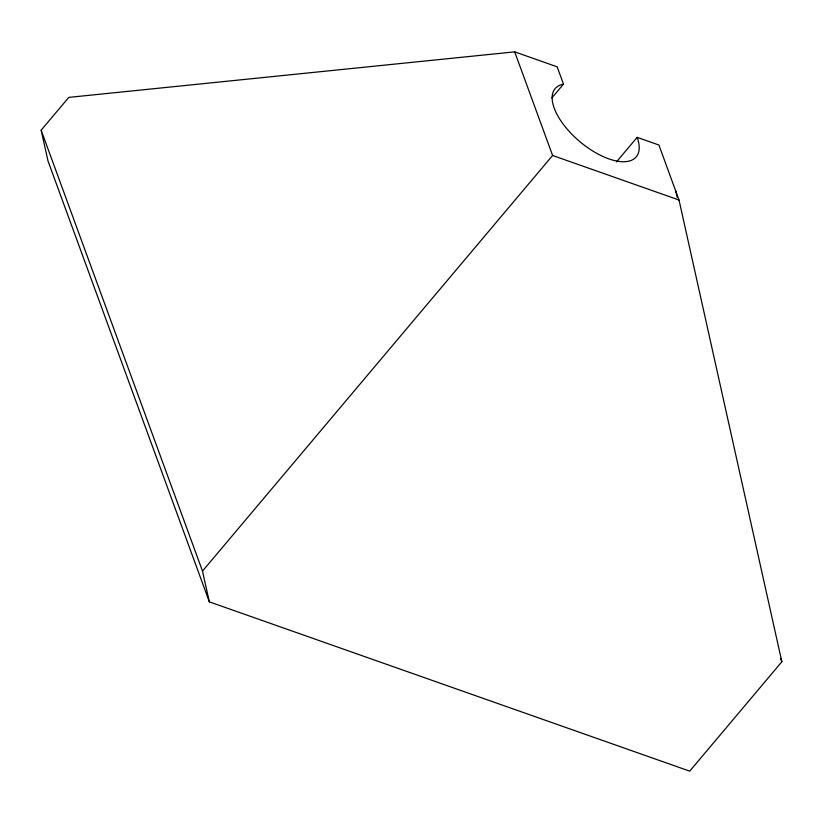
<?xml version="1.0" encoding="UTF-8"?>
<svg xmlns="http://www.w3.org/2000/svg" width="823" height="823" viewBox="0 0 823 823"><rect width="100%" height="100%" fill="white"/><g stroke="black" fill="none" stroke-linecap="round" stroke-linejoin="round"><path stroke-width="1.23" d="M41.15 130.188L68.793 97.381L514.694 51.859L557.161 66.828L563.498 84.131A52.981 24.639 40.1 0 0 586.408 146.751A52.981 24.639 40.1 0 0 637.146 137.348L658.894 145.013L679.016 200.02L781.85 661.764L689.715 771.141L209.351 601.87L48.001 160.979L41.15 130.188L202.499 571.09L209.351 601.87M551.924 97.865L563.498 84.131M202.499 571.09L552.603 155.475L514.694 51.859M616.478 161.884L637.146 137.348M552.603 155.475L679.016 200.02M780.636 658.462L781.85 661.764M675.796 191.193L677.185 197.469"/></g></svg>
